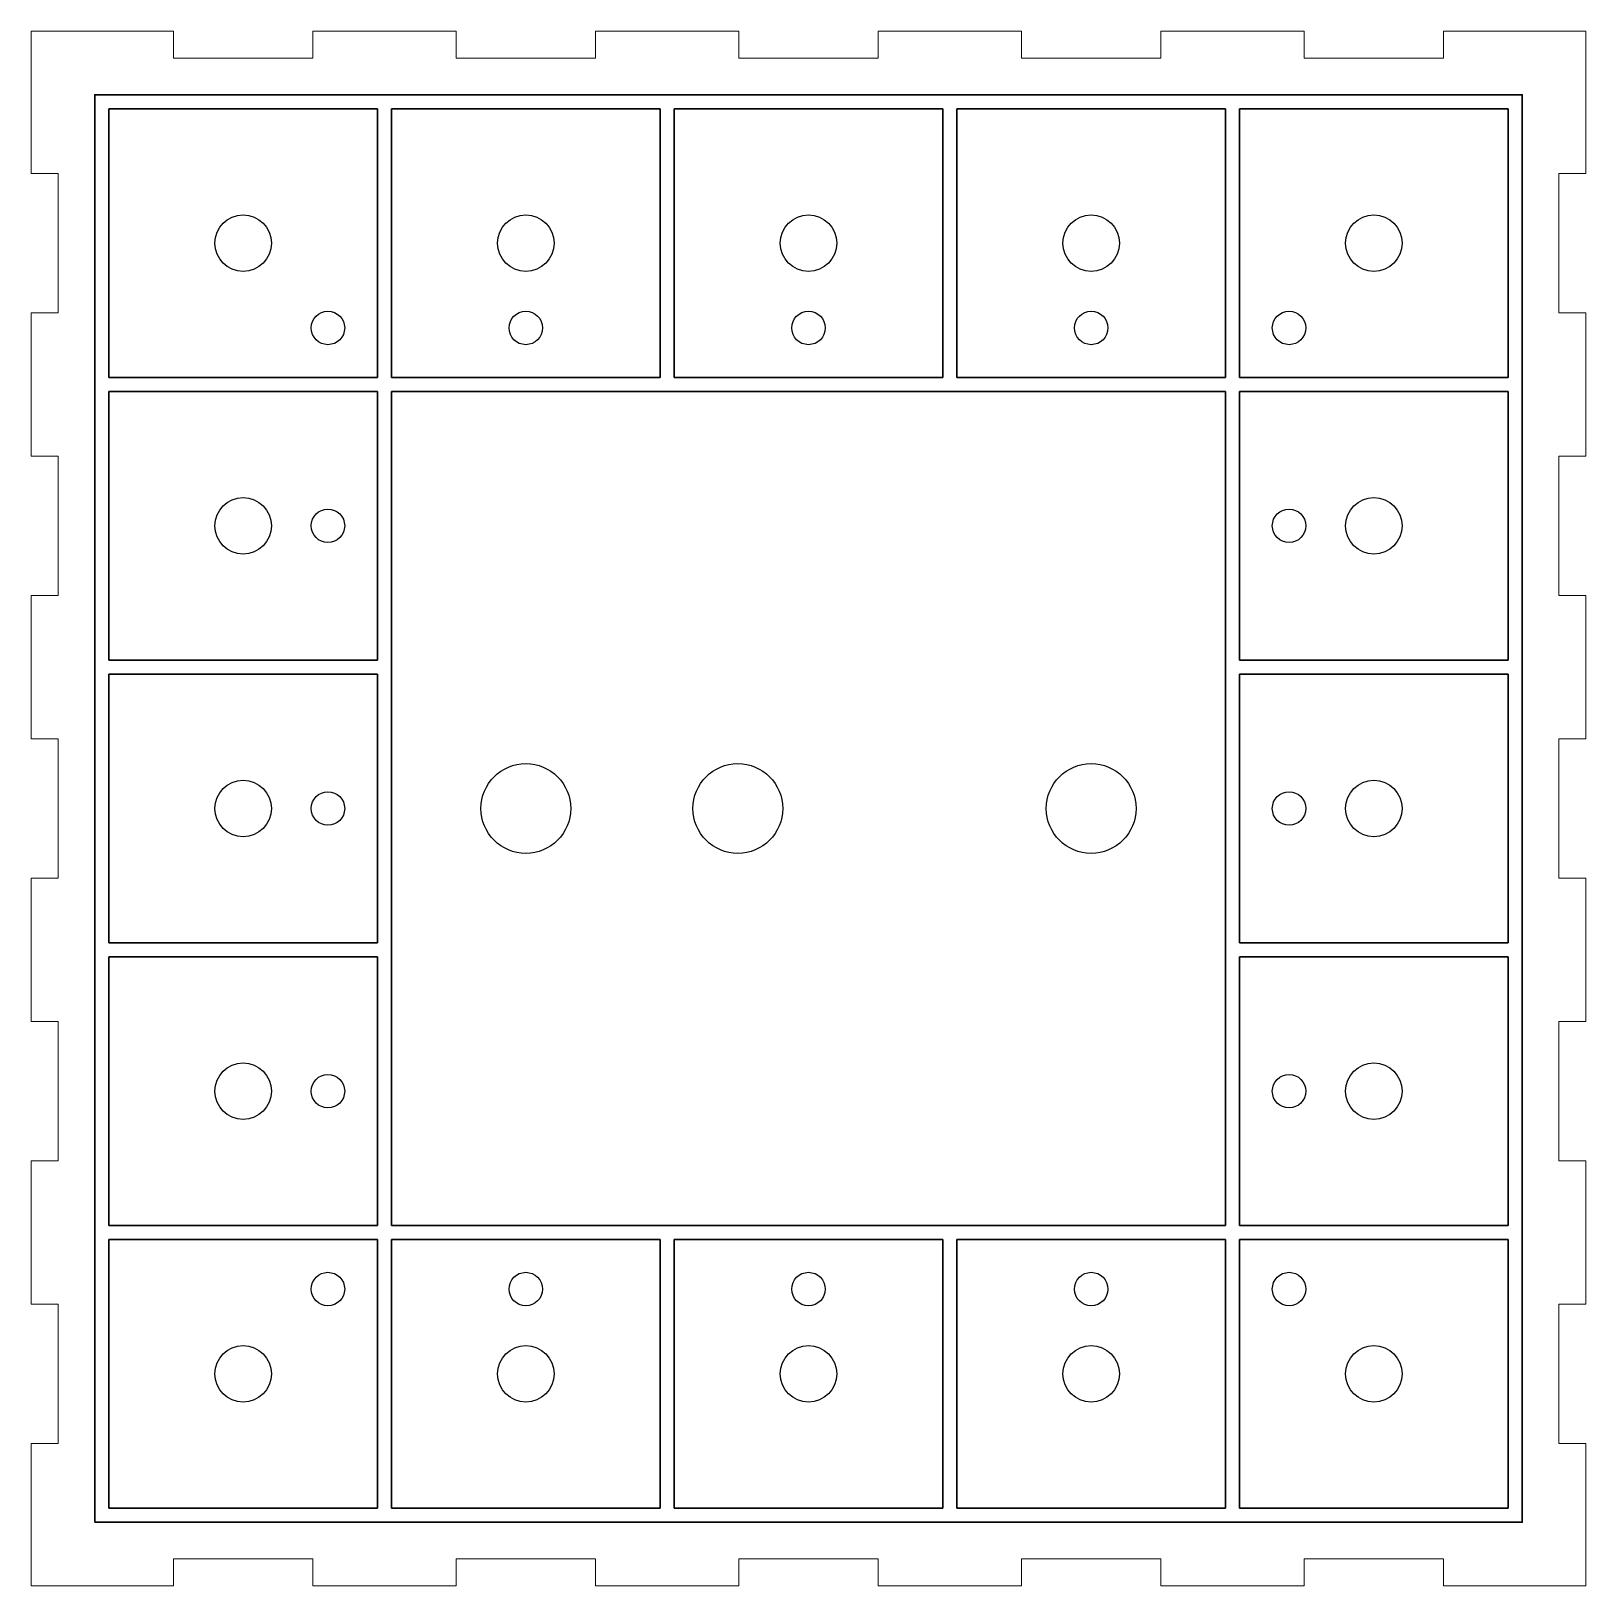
# Model space of a CAD drawing. Header units: millimetres. Extents: x 0 to 220, y 0 to 220.
import ezdxf

# ---------------------------------------------------------------- set-up
doc = ezdxf.new("R2010")
doc.units = ezdxf.units.MM
doc.layers.get('0').update_dxf_attribs({"lineweight": 20, "true_color": 0xffffff})
for name, color, linetype, lineweight, true_color in [('diode_holes', 6, 'Continuous', 25, 0xff00ff), ('holes', 6, 'Continuous', 25, 0xff00ff), ('poly', 30, 'Continuous', 30, 0xff7f00)]:
    doc.layers.add(name, color=color, linetype=linetype, lineweight=lineweight, true_color=true_color)

# ---------------------------------------------------------------- blocks, each defined once
blk = doc.blocks.new('cutout')
for p, q in [((20, -20), (40.15, -20)), ((20, -40.15), (20, -20)), ((40.15, -20), (40.15, -23.85)), ((59.85, -23.85), (59.85, -20)), ((59.85, -20), (80.15, -20)), ((80.15, -20), (80.15, -23.85)), ((99.85, -20), (120.15, -20)), ((99.85, -23.85), (99.85, -20)), ((120.15, -20), (120.15, -23.85)), ((139.85, -20), (160.15, -20)), ((139.85, -23.85), (139.85, -20)), ((160.15, -20), (160.15, -23.85)), ((179.85, -20), (200.15, -20)), ((179.85, -23.85), (179.85, -20)), ((200.15, -20), (200.15, -23.85)), ((219.85, -20), (240, -20)), ((219.85, -23.85), (219.85, -20)), ((240, -20), (240, -40.15)), ((40.15, -23.85), (59.85, -23.85)), ((80.15, -23.85), (99.85, -23.85)), ((120.15, -23.85), (139.85, -23.85)), ((160.15, -23.85), (179.85, -23.85)), ((200.15, -23.85), (219.85, -23.85)), ((23.85, -40.15), (20, -40.15)), ((23.85, -59.85), (23.85, -40.15)), ((240, -40.15), (236.15, -40.15)), ((236.15, -40.15), (236.15, -59.85)), ((20, -80.15), (20, -59.85)), ((20, -59.85), (23.85, -59.85)), ((236.15, -59.85), (240, -59.85)), ((240, -59.85), (240, -80.15)), ((23.85, -80.15), (20, -80.15)), ((23.85, -99.85), (23.85, -80.15)), ((236.15, -80.15), (236.15, -99.85)), ((240, -80.15), (236.15, -80.15)), ((20, -120.15), (20, -99.85)), ((20, -99.85), (23.85, -99.85)), ((236.15, -99.85), (240, -99.85)), ((240, -99.85), (240, -120.15)), ((23.85, -120.15), (20, -120.15)), ((23.85, -139.85), (23.85, -120.15)), ((236.15, -120.15), (236.15, -139.85)), ((240, -120.15), (236.15, -120.15)), ((20, -160.15), (20, -139.85)), ((20, -139.85), (23.85, -139.85)), ((236.15, -139.85), (240, -139.85)), ((240, -139.85), (240, -160.15)), ((23.85, -160.15), (20, -160.15)), ((23.85, -179.85), (23.85, -160.15)), ((236.15, -160.15), (236.15, -179.85)), ((240, -160.15), (236.15, -160.15)), ((20, -200.15), (20, -179.85)), ((20, -179.85), (23.85, -179.85)), ((236.15, -179.85), (240, -179.85)), ((240, -179.85), (240, -200.15)), ((23.85, -200.15), (20, -200.15)), ((23.85, -219.85), (23.85, -200.15)), ((236.15, -200.15), (236.15, -219.85)), ((240, -200.15), (236.15, -200.15)), ((20, -219.85), (23.85, -219.85)), ((20, -240), (20, -219.85)), ((236.15, -219.85), (240, -219.85)), ((240, -219.85), (240, -240)), ((59.85, -236.15), (40.15, -236.15)), ((40.15, -236.15), (40.15, -240)), ((59.85, -240), (59.85, -236.15)), ((99.85, -236.15), (80.15, -236.15)), ((80.15, -236.15), (80.15, -240)), ((99.85, -240), (99.85, -236.15)), ((139.85, -236.15), (120.15, -236.15)), ((120.15, -236.15), (120.15, -240)), ((139.85, -240), (139.85, -236.15)), ((179.85, -236.15), (160.15, -236.15)), ((160.15, -236.15), (160.15, -240)), ((179.85, -240), (179.85, -236.15)), ((200.15, -236.15), (200.15, -240)), ((219.85, -236.15), (200.15, -236.15)), ((219.85, -240), (219.85, -236.15)), ((40.15, -240), (20, -240)), ((80.15, -240), (59.85, -240)), ((120.15, -240), (99.85, -240)), ((160.15, -240), (139.85, -240)), ((200.15, -240), (179.85, -240)), ((240, -240), (219.85, -240))]:
    blk.add_line(p, q)
blk = doc.blocks.new('holes')
at = {"layer": 'diode_holes'}
for centre in [(-188, 108), (-160, 108), (-120, 108), (-80, 108), (-52, 108), (-188, 80), (-52, 80), (-188, 40), (-52, 40), (-188, 0), (-52, 0), (-188, -28), (-160, -28), (-120, -28), (-80, -28), (-52, -28)]:
    blk.add_circle(centre, 2.37, dxfattribs=at)
at = {"layer": 'holes'}
for centre, radius in [((-200, 120), 4), ((-160, 120), 4), ((-120, 120), 4), ((-80, 120), 4), ((-40, 120), 4), ((-200, 80), 4), ((-40, 80), 4), ((-160, 40), 6.35), ((-130, 40), 6.35), ((-80, 40), 6.35), ((-200, 40), 4), ((-40, 40), 4), ((-200, 0), 4), ((-40, 0), 4), ((-200, -40), 4), ((-160, -40), 4), ((-120, -40), 4), ((-80, -40), 4), ((-40, -40), 4)]:
    blk.add_circle(centre, radius, dxfattribs=at)
blk = doc.blocks.new('engraving')
at = {"layer": 'poly'}
for points in [[(-241, -61), (-39, -61), (-39, 141), (-241, 141), (-241, -61)], [(-239, 101), (-201, 101), (-201, 139), (-239, 139), (-239, 101)], [(-199, 139), (-199, 101), (-161, 101), (-161, 139), (-199, 139)], [(-121, 101), (-121, 139), (-159, 139), (-159, 101), (-121, 101)], [(-81, 101), (-81, 139), (-119, 139), (-119, 101), (-81, 101)], [(-79, 101), (-41, 101), (-41, 139), (-79, 139), (-79, 101)], [(-239, 99), (-201, 99), (-201, 61), (-239, 61), (-239, 99)], [(-199, -19), (-81, -19), (-81, 99), (-199, 99), (-199, -19)], [(-79, 61), (-41, 61), (-41, 99), (-79, 99), (-79, 61)], [(-239, 59), (-201, 59), (-201, 21), (-239, 21), (-239, 59)], [(-79, 21), (-41, 21), (-41, 59), (-79, 59), (-79, 21)], [(-239, 19), (-239, -19), (-201, -19), (-201, 19), (-239, 19)], [(-79, -19), (-41, -19), (-41, 19), (-79, 19), (-79, -19)], [(-239, -59), (-201, -59), (-201, -21), (-239, -21), (-239, -59)], [(-199, -59), (-161, -59), (-161, -21), (-199, -21), (-199, -59)], [(-159, -59), (-121, -59), (-121, -21), (-159, -21), (-159, -59)], [(-119, -59), (-81, -59), (-81, -21), (-119, -21), (-119, -59)], [(-79, -59), (-41, -59), (-41, -21), (-79, -21), (-79, -59)]]:
    blk.add_lwpolyline(points, dxfattribs=at)

msp = doc.modelspace()

# ---------------------------------------------------------------- block references
at = {"color": 7, "true_color": 0xffffff}
msp.add_blockref('cutout', (-20, 240), dxfattribs=at)
at = {"layer": 'holes', "color": 6, "true_color": 0xff00ff}
msp.add_blockref('holes', (230, 70), dxfattribs=at)
at = {"layer": 'poly', "color": 30, "true_color": 0xff7f00}
msp.add_blockref('engraving', (250, 70), dxfattribs=at)

doc.saveas('drawing.dxf')
